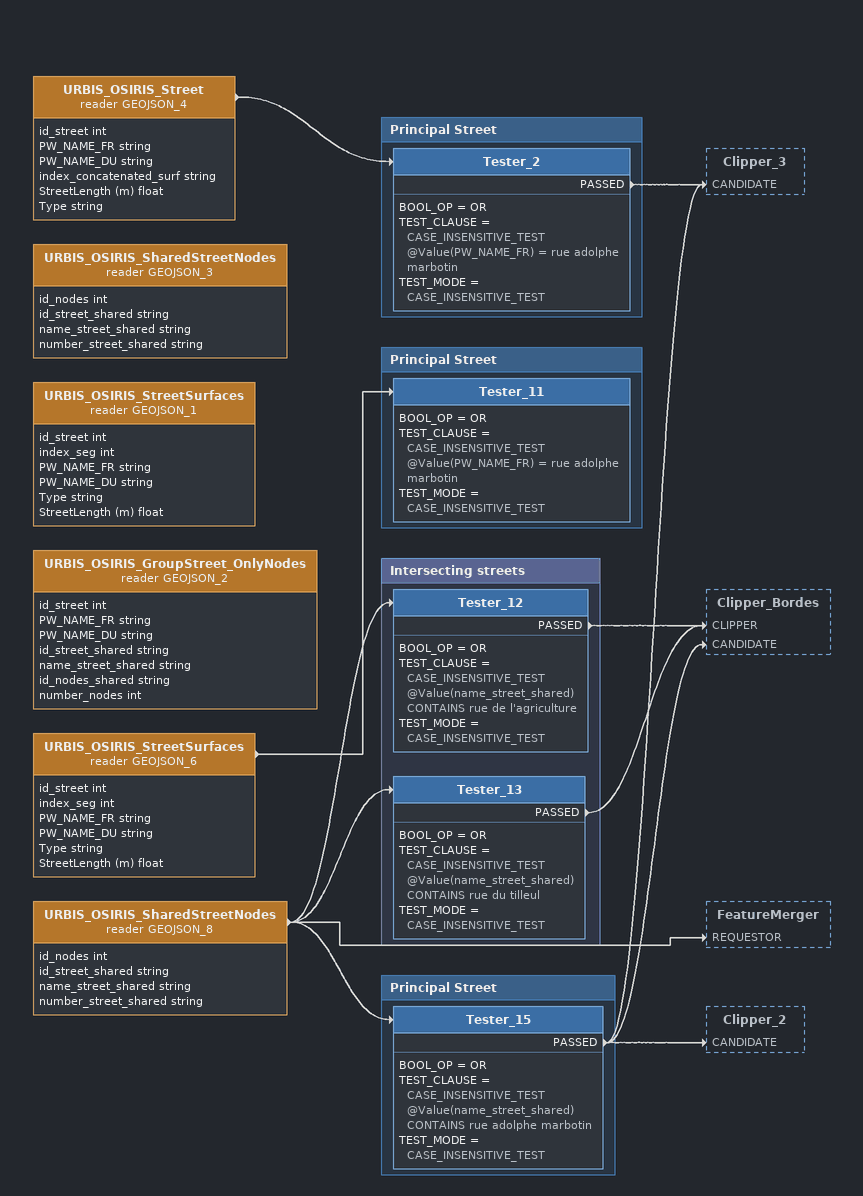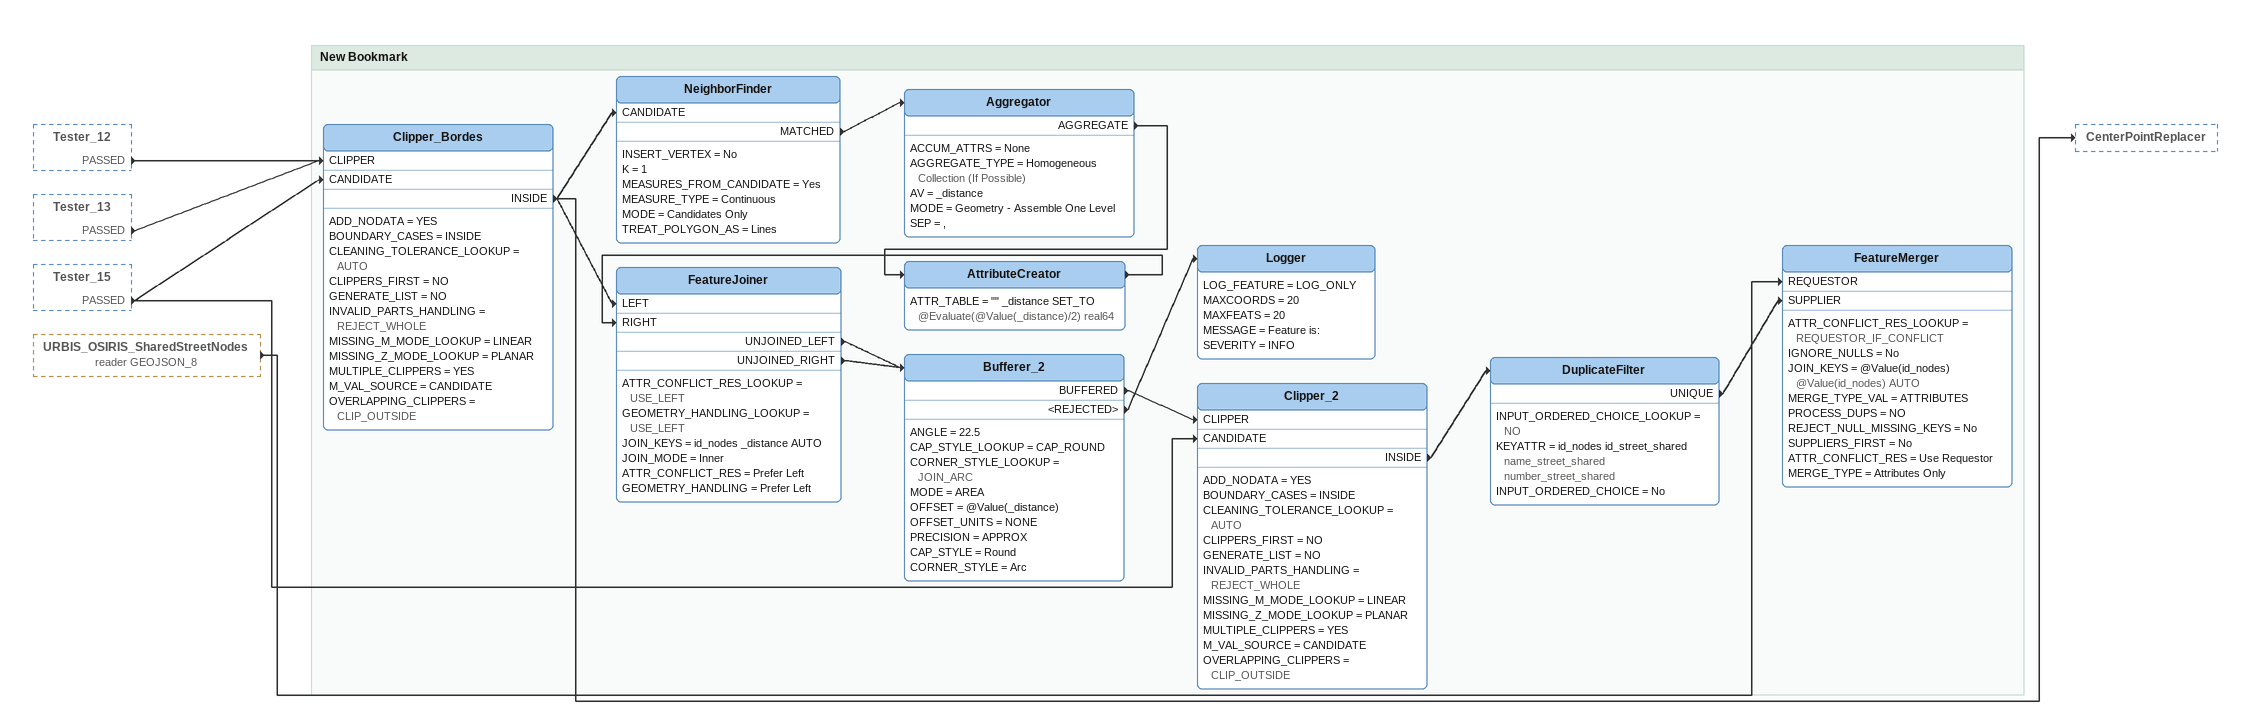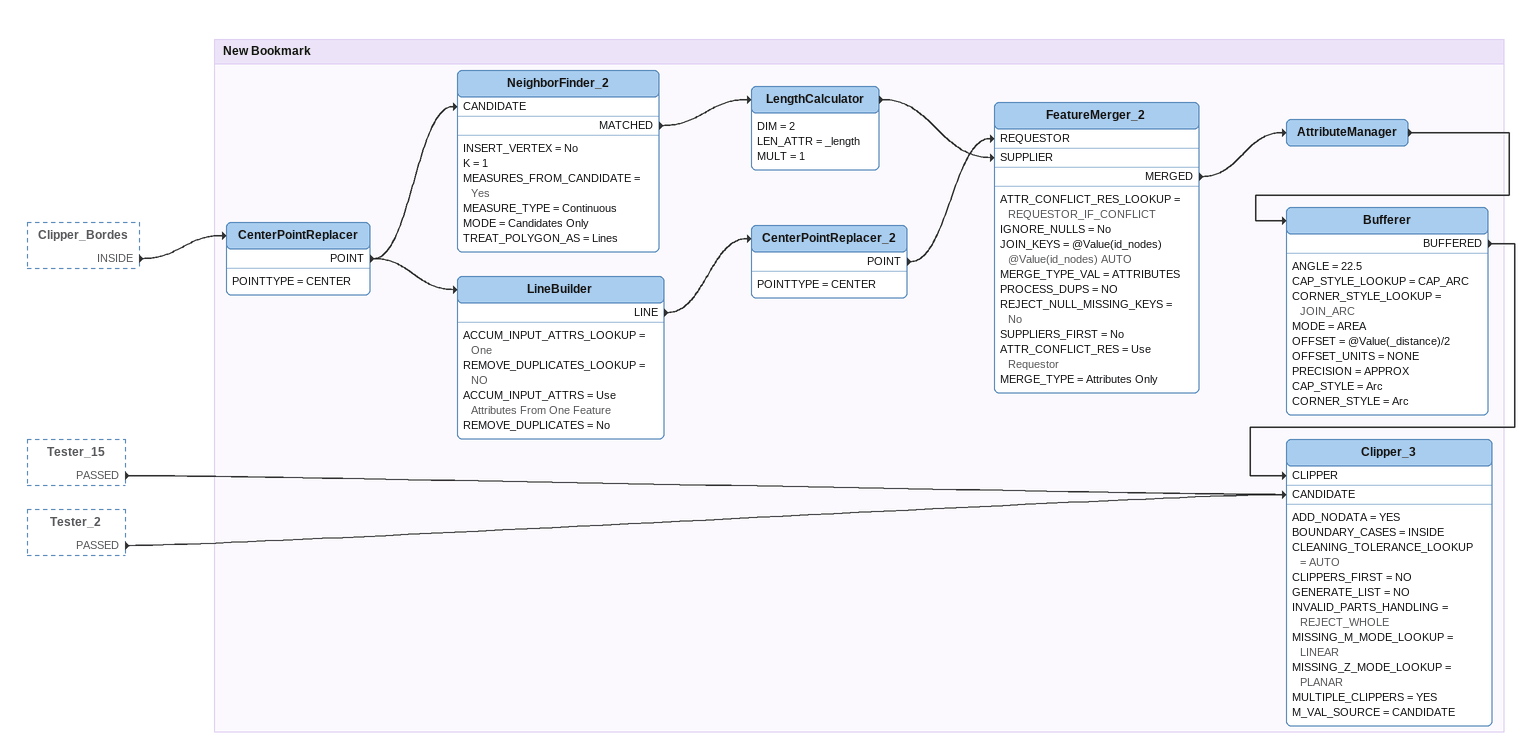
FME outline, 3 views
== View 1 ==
URBIS_OSIRIS_SharedStreetNodes (reader GEOJSON_3)
    attributes: id_nodes int, id_street_shared string, name_street_shared string, number_street_shared string
URBIS_OSIRIS_GroupStreet_OnlyNodes (reader GEOJSON_2)
    attributes: id_street int, PW_NAME_FR string, PW_NAME_DU string, id_street_shared string, name_street_shared string, id_nodes_shared string, number_nodes int
URBIS_OSIRIS_SharedStreetNodes (reader GEOJSON_8)
    attributes: id_nodes int, id_street_shared string, name_street_shared string, number_street_shared string
    -> Tester_12
    -> Tester_13
    -> Tester_15
    -> FeatureMerger [REQUESTOR]
URBIS_OSIRIS_Street (reader GEOJSON_4)
    attributes: id_street int, PW_NAME_FR string, PW_NAME_DU string, index_concatenated_surf string, StreetLength (m) float, Type string
    -> Tester_2
URBIS_OSIRIS_StreetSurfaces (reader GEOJSON_1)
    attributes: id_street int, index_seg int, PW_NAME_FR string, PW_NAME_DU string, Type string, StreetLength (m) float
URBIS_OSIRIS_StreetSurfaces (reader GEOJSON_6)
    attributes: id_street int, index_seg int, PW_NAME_FR string, PW_NAME_DU string, Type string, StreetLength (m) float
    -> Tester_11

Bookmark: Intersecting streets
Tester_12
    BOOL_OP = OR
    TEST_CLAUSE = CASE_INSENSITIVE_TEST @Value(name_street_shared) CONTAINS rue de l'agriculture
    TEST_MODE = CASE_INSENSITIVE_TEST
    PASSED -> Clipper_Bordes [CLIPPER]
Tester_13
    BOOL_OP = OR
    TEST_CLAUSE = CASE_INSENSITIVE_TEST @Value(name_street_shared) CONTAINS rue du tilleul
    TEST_MODE = CASE_INSENSITIVE_TEST
    PASSED -> Clipper_Bordes [CLIPPER]

Bookmark: Principal Street
Tester_15
    BOOL_OP = OR
    TEST_CLAUSE = CASE_INSENSITIVE_TEST @Value(name_street_shared) CONTAINS rue adolphe marbotin
    TEST_MODE = CASE_INSENSITIVE_TEST
    PASSED -> Clipper_Bordes [CANDIDATE]
    PASSED -> Clipper_2 [CANDIDATE]
    PASSED -> Clipper_3 [CANDIDATE]

Bookmark: Principal Street
Tester_2
    BOOL_OP = OR
    TEST_CLAUSE = CASE_INSENSITIVE_TEST @Value(PW_NAME_FR) = rue adolphe marbotin
    TEST_MODE = CASE_INSENSITIVE_TEST
    PASSED -> Clipper_3 [CANDIDATE]

Bookmark: Principal Street
Tester_11
    BOOL_OP = OR
    TEST_CLAUSE = CASE_INSENSITIVE_TEST @Value(PW_NAME_FR) = rue adolphe marbotin
    TEST_MODE = CASE_INSENSITIVE_TEST

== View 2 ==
Tester_12 [outside]
    PASSED -> Clipper_Bordes [CLIPPER]
Tester_13 [outside]
    PASSED -> Clipper_Bordes [CLIPPER]
Tester_15 [outside]
    PASSED -> Clipper_Bordes [CANDIDATE]
    PASSED -> Clipper_2 [CANDIDATE]
URBIS_OSIRIS_SharedStreetNodes (reader GEOJSON_8) [outside]
    -> FeatureMerger [REQUESTOR]

Bookmark: New Bookmark
Clipper_Bordes
    ADD_NODATA = YES
    BOUNDARY_CASES = INSIDE
    CLEANING_TOLERANCE_LOOKUP = AUTO
    CLIPPERS_FIRST = NO
    GENERATE_LIST = NO
    INVALID_PARTS_HANDLING = REJECT_WHOLE
    MISSING_M_MODE_LOOKUP = LINEAR
    MISSING_Z_MODE_LOOKUP = PLANAR
    MULTIPLE_CLIPPERS = YES
    M_VAL_SOURCE = CANDIDATE
    OVERLAPPING_CLIPPERS = CLIP_OUTSIDE
    INSIDE -> NeighborFinder [CANDIDATE]
    INSIDE -> FeatureJoiner [LEFT]
    INSIDE -> CenterPointReplacer
NeighborFinder
    INSERT_VERTEX = No
    K = 1
    MEASURES_FROM_CANDIDATE = Yes
    MEASURE_TYPE = Continuous
    MODE = Candidates Only
    TREAT_POLYGON_AS = Lines
    MATCHED -> Aggregator
Aggregator
    ACCUM_ATTRS = None
    AGGREGATE_TYPE = Homogeneous Collection (If Possible)
    AV = _distance
    MODE = Geometry - Assemble One Level
    SEP = ,
    AGGREGATE -> AttributeCreator
AttributeCreator
    ATTR_TABLE = "" _distance SET_TO @Evaluate(@Value(_distance)/2) real64
    -> FeatureJoiner [RIGHT]
FeatureJoiner
    ATTR_CONFLICT_RES_LOOKUP = USE_LEFT
    GEOMETRY_HANDLING_LOOKUP = USE_LEFT
    JOIN_KEYS = id_nodes _distance AUTO
    JOIN_MODE = Inner
    ATTR_CONFLICT_RES = Prefer Left
    GEOMETRY_HANDLING = Prefer Left
    UNJOINED_LEFT -> Bufferer_2
    UNJOINED_RIGHT -> Bufferer_2
Bufferer_2
    ANGLE = 22.5
    CAP_STYLE_LOOKUP = CAP_ROUND
    CORNER_STYLE_LOOKUP = JOIN_ARC
    MODE = AREA
    OFFSET = @Value(_distance)
    OFFSET_UNITS = NONE
    PRECISION = APPROX
    CAP_STYLE = Round
    CORNER_STYLE = Arc
    BUFFERED -> Clipper_2 [CLIPPER]
    <REJECTED> -> Logger
Logger
    LOG_FEATURE = LOG_ONLY
    MAXCOORDS = 20
    MAXFEATS = 20
    MESSAGE = Feature is:
    SEVERITY = INFO
Clipper_2
    ADD_NODATA = YES
    BOUNDARY_CASES = INSIDE
    CLEANING_TOLERANCE_LOOKUP = AUTO
    CLIPPERS_FIRST = NO
    GENERATE_LIST = NO
    INVALID_PARTS_HANDLING = REJECT_WHOLE
    MISSING_M_MODE_LOOKUP = LINEAR
    MISSING_Z_MODE_LOOKUP = PLANAR
    MULTIPLE_CLIPPERS = YES
    M_VAL_SOURCE = CANDIDATE
    OVERLAPPING_CLIPPERS = CLIP_OUTSIDE
    INSIDE -> DuplicateFilter
DuplicateFilter
    INPUT_ORDERED_CHOICE_LOOKUP = NO
    KEYATTR = id_nodes id_street_shared name_street_shared number_street_shared
    INPUT_ORDERED_CHOICE = No
    UNIQUE -> FeatureMerger [SUPPLIER]
FeatureMerger
    ATTR_CONFLICT_RES_LOOKUP = REQUESTOR_IF_CONFLICT
    IGNORE_NULLS = No
    JOIN_KEYS = @Value(id_nodes) @Value(id_nodes) AUTO
    MERGE_TYPE_VAL = ATTRIBUTES
    PROCESS_DUPS = NO
    REJECT_NULL_MISSING_KEYS = No
    SUPPLIERS_FIRST = No
    ATTR_CONFLICT_RES = Use Requestor
    MERGE_TYPE = Attributes Only

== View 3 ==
Clipper_Bordes [outside]
    INSIDE -> CenterPointReplacer
Tester_15 [outside]
    PASSED -> Clipper_3 [CANDIDATE]
Tester_2 [outside]
    PASSED -> Clipper_3 [CANDIDATE]

Bookmark: New Bookmark
CenterPointReplacer
    POINTTYPE = CENTER
    POINT -> LineBuilder
    POINT -> NeighborFinder_2 [CANDIDATE]
NeighborFinder_2
    INSERT_VERTEX = No
    K = 1
    MEASURES_FROM_CANDIDATE = Yes
    MEASURE_TYPE = Continuous
    MODE = Candidates Only
    TREAT_POLYGON_AS = Lines
    MATCHED -> LengthCalculator
LengthCalculator
    DIM = 2
    LEN_ATTR = _length
    MULT = 1
    -> FeatureMerger_2 [SUPPLIER]
LineBuilder
    ACCUM_INPUT_ATTRS_LOOKUP = One
    REMOVE_DUPLICATES_LOOKUP = NO
    ACCUM_INPUT_ATTRS = Use Attributes From One Feature
    REMOVE_DUPLICATES = No
    LINE -> CenterPointReplacer_2
CenterPointReplacer_2
    POINTTYPE = CENTER
    POINT -> FeatureMerger_2 [REQUESTOR]
FeatureMerger_2
    ATTR_CONFLICT_RES_LOOKUP = REQUESTOR_IF_CONFLICT
    IGNORE_NULLS = No
    JOIN_KEYS = @Value(id_nodes) @Value(id_nodes) AUTO
    MERGE_TYPE_VAL = ATTRIBUTES
    PROCESS_DUPS = NO
    REJECT_NULL_MISSING_KEYS = No
    SUPPLIERS_FIRST = No
    ATTR_CONFLICT_RES = Use Requestor
    MERGE_TYPE = Attributes Only
    MERGED -> AttributeManager
AttributeManager
    -> Bufferer
Bufferer
    ANGLE = 22.5
    CAP_STYLE_LOOKUP = CAP_ARC
    CORNER_STYLE_LOOKUP = JOIN_ARC
    MODE = AREA
    OFFSET = @Value(_distance)/2
    OFFSET_UNITS = NONE
    PRECISION = APPROX
    CAP_STYLE = Arc
    CORNER_STYLE = Arc
    BUFFERED -> Clipper_3 [CLIPPER]
Clipper_3
    ADD_NODATA = YES
    BOUNDARY_CASES = INSIDE
    CLEANING_TOLERANCE_LOOKUP = AUTO
    CLIPPERS_FIRST = NO
    GENERATE_LIST = NO
    INVALID_PARTS_HANDLING = REJECT_WHOLE
    MISSING_M_MODE_LOOKUP = LINEAR
    MISSING_Z_MODE_LOOKUP = PLANAR
    MULTIPLE_CLIPPERS = YES
    M_VAL_SOURCE = CANDIDATE
